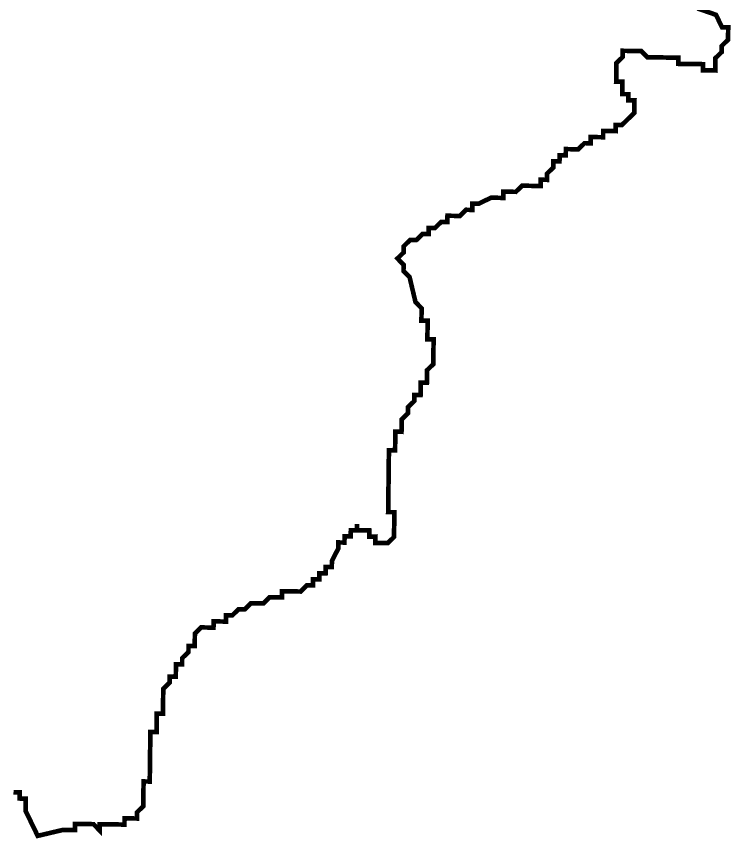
# Model space of a CAD drawing. Header units: metres. Extents: x 257673 to 289848, y 2129691 to 2228029.
# Drawn here: x 260639 to 261097, y 2177980 to 2178507 of the extents above; entities that cross this region are included whole.
import ezdxf

# ---------------------------------------------------------------- set-up
doc = ezdxf.new("R2010")
doc.units = ezdxf.units.M
doc.header["$MEASUREMENT"] = 0
doc.layers.add('HAZARDS LINE', color=1, linetype='Continuous')

msp = doc.modelspace()

# ---------------------------------------------------------------- linework, layer by layer
at = {"layer": 'HAZARDS LINE', "lineweight": 18}
msp.add_lwpolyline([(261075.63, 2178512.12, 2.97, 2.97, 0), (261087.47, 2178508.01, 2.97, 2.97, 0), (261091.34, 2178500.03, 2.97, 2.97, 0), (261095.31, 2178499.98, 2.97, 2.97, 0), (261095.26, 2178496.02, 2.97, 2.97, 0), (261095.21, 2178492.05, 2.97, 2.97, 0), (261091.2, 2178488.13, 2.97, 2.97, 0), (261091.15, 2178484.17, 2.97, 2.97, 0), (261087.13, 2178480.25, 2.97, 2.97, 0), (261087.08, 2178476.28, 2.97, 2.97, 0), (261087.04, 2178472.32, 2.97, 2.97, 0), (261083.07, 2178472.37, 2.97, 2.97, 0), (261079.11, 2178472.42, 2.97, 2.97, 0), (261079.15, 2178476.38, 2.97, 2.97, 0), (261075.19, 2178476.43, 2.97, 2.97, 0), (261071.22, 2178476.48, 2.97, 2.97, 0), (261067.26, 2178476.53, 2.97, 2.97, 0), (261063.29, 2178476.58, 2.97, 2.97, 0), (261063.34, 2178480.54, 2.97, 2.97, 0), (261059.38, 2178480.59, 2.97, 2.97, 0), (261055.41, 2178480.64, 2.97, 2.97, 0), (261051.44, 2178480.69, 2.97, 2.97, 0), (261043.51, 2178480.78, 2.97, 2.97, 0), (261039.6, 2178484.8, 2.97, 2.97, 0), (261031.67, 2178484.9, 2.97, 2.97, 0), (261027.7, 2178484.94, 2.97, 2.97, 0), (261027.65, 2178480.98, 2.97, 2.97, 0), (261023.64, 2178477.06, 2.97, 2.97, 0), (261023.59, 2178473.1, 2.97, 2.97, 0), (261023.54, 2178469.13, 2.97, 2.97, 0), (261023.49, 2178465.16, 2.97, 2.97, 0), (261027.46, 2178465.11, 2.97, 2.97, 0), (261027.41, 2178461.15, 2.97, 2.97, 0), (261027.36, 2178457.18, 2.97, 2.97, 0), (261031.33, 2178457.13, 2.97, 2.97, 0), (261031.28, 2178453.17, 2.97, 2.97, 0), (261035.24, 2178453.12, 2.97, 2.97, 0), (261035.2, 2178449.15, 2.97, 2.97, 0), (261035.15, 2178445.19, 2.97, 2.97, 0), (261031.13, 2178441.27, 2.97, 2.97, 0), (261027.12, 2178437.35, 2.97, 2.97, 0), (261023.15, 2178437.4, 2.97, 2.97, 0), (261023.11, 2178433.44, 2.97, 2.97, 0), (261019.14, 2178433.48, 2.97, 2.97, 0), (261015.17, 2178433.53, 2.97, 2.97, 0), (261015.13, 2178429.57, 2.97, 2.97, 0), (261011.16, 2178429.61, 2.97, 2.97, 0), (261007.2, 2178429.66, 2.97, 2.97, 0), (261007.15, 2178425.7, 2.97, 2.97, 0), (261003.18, 2178425.75, 2.97, 2.97, 0), (260999.17, 2178421.83, 2.97, 2.97, 0), (260995.2, 2178421.88, 2.97, 2.97, 0), (260991.24, 2178421.93, 2.97, 2.97, 0), (260991.19, 2178417.96, 2.97, 2.97, 0), (260987.22, 2178418.01, 2.97, 2.97, 0), (260987.17, 2178414.04, 2.97, 2.97, 0), (260983.21, 2178414.09, 2.97, 2.97, 0), (260983.16, 2178410.12, 2.97, 2.97, 0), (260979.15, 2178406.21, 2.97, 2.97, 0), (260979.1, 2178402.24, 2.97, 2.97, 0), (260975.13, 2178402.29, 2.97, 2.97, 0), (260975.08, 2178398.32, 2.97, 2.97, 0), (260971.12, 2178398.37, 2.97, 2.97, 0), (260967.15, 2178398.42, 2.97, 2.97, 0), (260963.19, 2178398.47, 2.97, 2.97, 0), (260959.17, 2178394.55, 2.97, 2.97, 0), (260955.21, 2178394.6, 2.97, 2.97, 0), (260951.24, 2178394.65, 2.97, 2.97, 0), (260951.19, 2178390.68, 2.97, 2.97, 0), (260947.23, 2178390.73, 2.97, 2.97, 0), (260943.26, 2178390.78, 2.97, 2.97, 0), (260935.28, 2178386.91, 2.97, 2.97, 0), (260931.32, 2178386.96, 2.97, 2.97, 0), (260931.27, 2178382.99, 2.97, 2.97, 0), (260927.31, 2178383.04, 2.97, 2.97, 0), (260923.29, 2178379.12, 2.97, 2.97, 0), (260919.33, 2178379.17, 2.97, 2.97, 0), (260915.36, 2178379.22, 2.97, 2.97, 0), (260915.31, 2178375.26, 2.97, 2.97, 0), (260911.35, 2178375.3, 2.97, 2.97, 0), (260907.33, 2178371.39, 2.97, 2.97, 0), (260903.37, 2178371.44, 2.97, 2.97, 0), (260903.32, 2178367.47, 2.97, 2.97, 0), (260899.35, 2178367.52, 2.97, 2.97, 0), (260895.34, 2178363.6, 2.97, 2.97, 0), (260891.37, 2178363.65, 2.97, 2.97, 0), (260887.36, 2178359.73, 2.97, 2.97, 0), (260887.31, 2178355.77, 2.97, 2.97, 0), (260883.3, 2178351.85, 2.97, 2.97, 0), (260887.22, 2178347.83, 2.97, 2.97, 0), (260887.17, 2178343.87, 2.97, 2.97, 0), (260891.08, 2178339.85, 2.97, 2.97, 0), (260894.85, 2178323.94, 2.97, 2.97, 0), (260898.77, 2178319.93, 2.97, 2.97, 0), (260898.72, 2178315.96, 2.97, 2.97, 0), (260898.67, 2178311.99, 2.97, 2.97, 0), (260902.64, 2178311.95, 2.97, 2.97, 0), (260902.59, 2178307.98, 2.97, 2.97, 0), (260902.54, 2178304.01, 2.97, 2.97, 0), (260902.49, 2178300.05, 2.97, 2.97, 0), (260906.46, 2178300, 2.97, 2.97, 0), (260906.41, 2178296.03, 2.97, 2.97, 0), (260906.36, 2178292.07, 2.97, 2.97, 0), (260906.31, 2178288.1, 2.97, 2.97, 0), (260906.27, 2178284.13, 2.97, 2.97, 0), (260902.25, 2178280.22, 2.97, 2.97, 0), (260902.2, 2178276.25, 2.97, 2.97, 0), (260902.15, 2178272.29, 2.97, 2.97, 0), (260898.19, 2178272.33, 2.97, 2.97, 0), (260898.14, 2178268.37, 2.97, 2.97, 0), (260898.09, 2178264.4, 2.97, 2.97, 0), (260894.13, 2178264.45, 2.97, 2.97, 0), (260894.08, 2178260.48, 2.97, 2.97, 0), (260890.06, 2178256.57, 2.97, 2.97, 0), (260890.02, 2178252.6, 2.97, 2.97, 0), (260886, 2178248.68, 2.97, 2.97, 0), (260885.95, 2178244.72, 2.97, 2.97, 0), (260885.9, 2178240.75, 2.97, 2.97, 0), (260881.94, 2178240.8, 2.97, 2.97, 0), (260881.89, 2178236.83, 2.97, 2.97, 0), (260881.84, 2178232.87, 2.97, 2.97, 0), (260881.79, 2178228.9, 2.97, 2.97, 0), (260877.83, 2178228.95, 2.97, 2.97, 0), (260877.78, 2178224.98, 2.97, 2.97, 0), (260877.73, 2178221.02, 2.97, 2.97, 0), (260877.68, 2178217.05, 2.97, 2.97, 0), (260877.63, 2178213.09, 2.97, 2.97, 0), (260877.59, 2178209.12, 2.97, 2.97, 0), (260877.54, 2178205.15, 2.97, 2.97, 0), (260877.49, 2178201.19, 2.97, 2.97, 0), (260877.44, 2178197.22, 2.97, 2.97, 0), (260877.39, 2178193.26, 2.97, 2.97, 0), (260877.34, 2178189.29, 2.97, 2.97, 0), (260881.31, 2178189.24, 2.97, 2.97, 0), (260881.26, 2178185.28, 2.97, 2.97, 0), (260881.21, 2178181.31, 2.97, 2.97, 0), (260881.16, 2178177.34, 2.97, 2.97, 0), (260881.11, 2178173.38, 2.97, 2.97, 0), (260877.1, 2178169.46, 2.97, 2.97, 0), (260873.14, 2178169.51, 2.97, 2.97, 0), (260869.17, 2178169.56, 2.97, 2.97, 0), (260869.22, 2178173.52, 2.97, 2.97, 0), (260865.25, 2178173.57, 2.97, 2.97, 0), (260865.3, 2178177.54, 2.97, 2.97, 0), (260861.34, 2178177.59, 2.97, 2.97, 0), (260857.37, 2178177.64, 2.97, 2.97, 0), (260857.42, 2178181.6, 2.97, 2.97, 0), (260857.37, 2178177.64, 2.97, 2.97, 0), (260853.41, 2178177.68, 2.97, 2.97, 0), (260853.36, 2178173.72, 2.97, 2.97, 0), (260849.39, 2178173.77, 2.97, 2.97, 0), (260849.34, 2178169.8, 2.97, 2.97, 0), (260845.38, 2178169.85, 2.97, 2.97, 0), (260845.33, 2178165.88, 2.97, 2.97, 0), (260841.27, 2178158, 2.97, 2.97, 0), (260841.22, 2178154.03, 2.97, 2.97, 0), (260837.25, 2178154.08, 2.97, 2.97, 0), (260837.2, 2178150.12, 2.97, 2.97, 0), (260833.24, 2178150.16, 2.97, 2.97, 0), (260833.19, 2178146.2, 2.97, 2.97, 0), (260829.22, 2178146.25, 2.97, 2.97, 0), (260829.18, 2178142.28, 2.97, 2.97, 0), (260825.21, 2178142.33, 2.97, 2.97, 0), (260821.2, 2178138.41, 2.97, 2.97, 0), (260817.23, 2178138.46, 2.97, 2.97, 0), (260813.27, 2178138.51, 2.97, 2.97, 0), (260809.3, 2178138.56, 2.97, 2.97, 0), (260809.25, 2178134.59, 2.97, 2.97, 0), (260805.29, 2178134.64, 2.97, 2.97, 0), (260801.32, 2178134.69, 2.97, 2.97, 0), (260797.31, 2178130.77, 2.97, 2.97, 0), (260793.34, 2178130.82, 2.97, 2.97, 0), (260789.38, 2178130.87, 2.97, 2.97, 0), (260785.36, 2178126.95, 2.97, 2.97, 0), (260781.4, 2178127, 2.97, 2.97, 0), (260777.38, 2178123.08, 2.97, 2.97, 0), (260773.42, 2178123.13, 2.97, 2.97, 0), (260773.37, 2178119.16, 2.97, 2.97, 0), (260769.4, 2178119.21, 2.97, 2.97, 0), (260765.44, 2178119.26, 2.97, 2.97, 0), (260765.39, 2178115.3, 2.97, 2.97, 0), (260761.43, 2178115.34, 2.97, 2.97, 0), (260757.46, 2178115.39, 2.97, 2.97, 0), (260753.45, 2178111.48, 2.97, 2.97, 0), (260753.4, 2178107.51, 2.97, 2.97, 0), (260753.35, 2178103.54, 2.97, 2.97, 0), (260749.38, 2178103.59, 2.97, 2.97, 0), (260749.34, 2178099.63, 2.97, 2.97, 0), (260745.32, 2178095.71, 2.97, 2.97, 0), (260745.27, 2178091.74, 2.97, 2.97, 0), (260741.31, 2178091.79, 2.97, 2.97, 0), (260741.26, 2178087.82, 2.97, 2.97, 0), (260741.21, 2178083.86, 2.97, 2.97, 0), (260737.25, 2178083.91, 2.97, 2.97, 0), (260737.2, 2178079.94, 2.97, 2.97, 0), (260733.18, 2178076.02, 2.97, 2.97, 0), (260733.13, 2178072.06, 2.97, 2.97, 0), (260733.09, 2178068.09, 2.97, 2.97, 0), (260733.04, 2178064.13, 2.97, 2.97, 0), (260732.99, 2178060.16, 2.97, 2.97, 0), (260729.02, 2178060.21, 2.97, 2.97, 0), (260728.97, 2178056.24, 2.97, 2.97, 0), (260728.93, 2178052.28, 2.97, 2.97, 0), (260728.88, 2178048.31, 2.97, 2.97, 0), (260724.91, 2178048.36, 2.97, 2.97, 0), (260724.86, 2178044.39, 2.97, 2.97, 0), (260724.82, 2178040.43, 2.97, 2.97, 0), (260724.77, 2178036.46, 2.97, 2.97, 0), (260724.72, 2178032.49, 2.97, 2.97, 0), (260724.67, 2178028.53, 2.97, 2.97, 0), (260724.62, 2178024.56, 2.97, 2.97, 0), (260724.57, 2178020.6, 2.97, 2.97, 0), (260724.52, 2178016.63, 2.97, 2.97, 0), (260720.56, 2178016.68, 2.97, 2.97, 0), (260720.51, 2178012.71, 2.97, 2.97, 0), (260720.46, 2178008.75, 2.97, 2.97, 0), (260720.41, 2178004.78, 2.97, 2.97, 0), (260720.36, 2178000.82, 2.97, 2.97, 0), (260716.35, 2177996.9, 2.97, 2.97, 0), (260716.3, 2177992.93, 2.97, 2.97, 0), (260712.34, 2177992.98, 2.97, 2.97, 0), (260708.37, 2177993.03, 2.97, 2.97, 0), (260708.32, 2177989.06, 2.97, 2.97, 0), (260704.36, 2177989.11, 2.97, 2.97, 0), (260700.39, 2177989.16, 2.97, 2.97, 0), (260696.43, 2177989.21, 2.97, 2.97, 0), (260692.46, 2177989.26, 2.97, 2.97, 0), (260692.41, 2177985.29, 2.97, 2.97, 0), (260688.5, 2177989.31, 2.97, 2.97, 0), (260684.53, 2177989.35, 2.97, 2.97, 0), (260680.57, 2177989.4, 2.97, 2.97, 0), (260676.6, 2177989.45, 2.97, 2.97, 0), (260676.55, 2177985.49, 2.97, 2.97, 0), (260672.59, 2177985.53, 2.97, 2.97, 0), (260668.62, 2177985.58, 2.97, 2.97, 0), (260652.71, 2177981.81, 2.97, 2.97, 0), (260644.97, 2177997.77, 2.97, 2.97, 0), (260645.02, 2178001.74, 2.97, 2.97, 0), (260645.07, 2178005.7, 2.97, 2.97, 0), (260641.11, 2178005.75, 2.97, 2.97, 0), (260641.15, 2178009.72, 2.97, 2.97, 0), (260637.19, 2178009.77, 2.97, 2.97, 0)], format="xyseb", dxfattribs=at)

doc.saveas('drawing.dxf')
